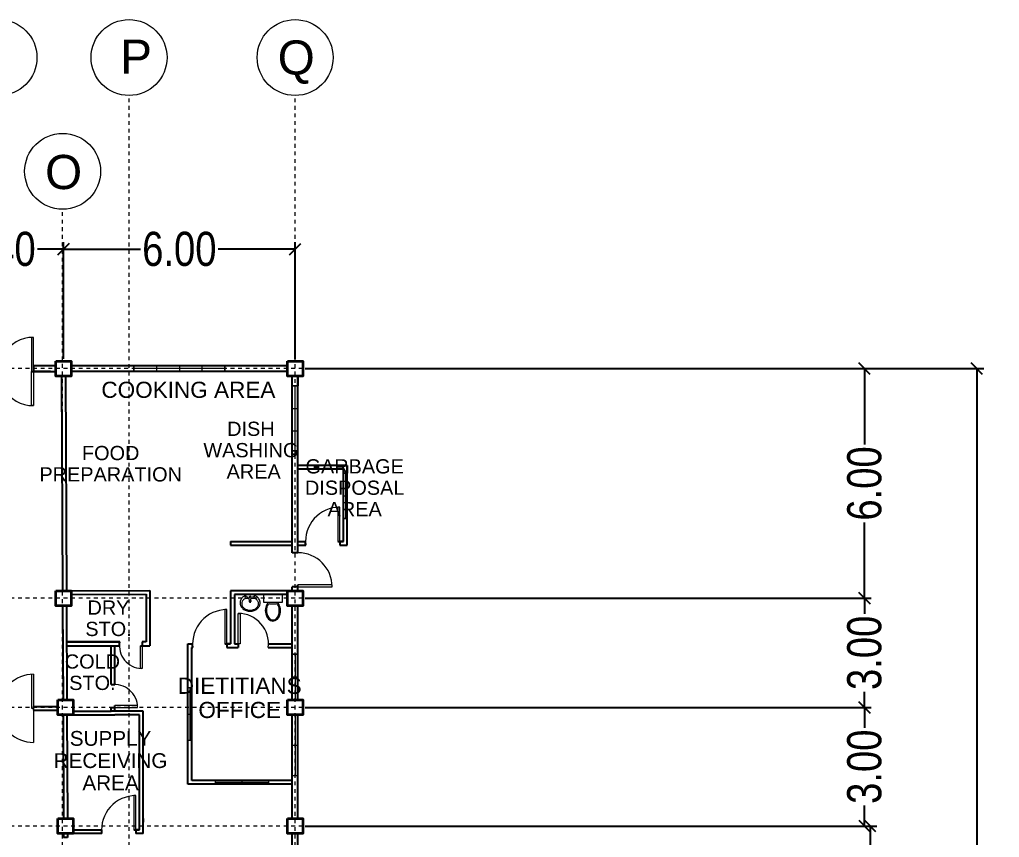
# Model space of a CAD drawing. Header units: millimetres. Extents: x 63005 to 126950, y 36019 to 74749.
# Drawn here: x 63102.89 to 63128.7, y 36329.27 to 36350.82 of the extents above; entities that cross this region are included whole.
import ezdxf

# ---------------------------------------------------------------- set-up
doc = ezdxf.new("R2010")
doc.units = ezdxf.units.MM
doc.header["$LTSCALE"] = 0.04
doc.linetypes.add('PHANTOM', pattern=[2.5, 1.25, -0.25, 0.25, -0.25, 0.25, -0.25])
doc.styles.get("Standard").update_dxf_attribs({"font": 'arial.ttf', "width": 0.8})
doc.styles.add('SWISSLT175', font='swissl.ttf', dxfattribs={"height": 0.175})
doc.dimstyles.new('dimension', dxfattribs={"dimtxt": 0.9, "dimasz": 0.3, "dimexe": 0.18, "dimexo": 0.0625, "dimgap": 0.09, "dimtad": 0, "dimzin": 0, "dimdsep": 46, "dimtxsty": 'Standard', "dimblk": 'OBLIQUE', "dimcen": 0.09, "dimclrd": 256, "dimclre": 256, "dimclrt": 256, "dimadec": 0, "dimazin": 0, "dimtfac": 1, "dimtofl": 0, "dimtmove": 0, "dimatfit": 3, "dimldrblk": 'OBLIQUE', "dimfxl": 1, "dimtolj": 1, "dimtzin": 0, "dimarcsym": 0})

# ---------------------------------------------------------------- blocks, each defined once
blk = doc.blocks.new('_Oblique')
at = {"color": 0, "linetype": 'ByBlock', "lineweight": -2}
blk.add_line((-0.5, -0.5), (0.5, 0.5), dxfattribs=at)
blk = doc.blocks.new('*D89')
at = {"lineweight": -2, "transparency": 16777216}
for p, q in [((63110.41, 36341.624), (63125.326, 36341.624)), ((63125.146, 36341.624), (63125.146, 36339.624)), ((63125.146, 36335.574), (63125.146, 36337.573)), ((63110.41, 36335.574), (63125.326, 36335.574))]:
    blk.add_line(p, q, dxfattribs=at)
at = {"layer": 'Defpoints', "color": 0, "lineweight": 25, "transparency": 16777216}
for p in [(63110.348, 36341.624), (63110.348, 36335.574), (63125.146, 36335.574)]:
    blk.add_point(p, dxfattribs=at)
at = {"lineweight": -2, "transparency": 16777216, "xscale": 0.3, "yscale": 0.3, "zscale": 0.3}
for p, rotation in [((63125.146, 36341.624), 90), ((63125.146, 36335.574), 270)]:
    blk.add_blockref('_Oblique', p, dxfattribs=dict(at, rotation=rotation))
at = {"lineweight": 5, "transparency": 16777216, "insert": (63125.146, 36338.599), "char_height": 0.9, "attachment_point": 5, "rotation": 90}
blk.add_mtext('\\A1;6.00', dxfattribs=at)
blk = doc.blocks.new('*D90')
at = {"lineweight": -2, "transparency": 16777216}
for p, q in [((63110.41, 36335.574), (63125.326, 36335.574)), ((63125.146, 36335.574), (63125.146, 36335.16)), ((63125.146, 36332.699), (63125.146, 36333.113)), ((63110.41, 36332.699), (63125.326, 36332.699))]:
    blk.add_line(p, q, dxfattribs=at)
at = {"layer": 'Defpoints', "color": 0, "lineweight": 25, "transparency": 16777216}
for p in [(63110.348, 36335.574), (63110.348, 36332.699), (63125.146, 36332.699)]:
    blk.add_point(p, dxfattribs=at)
at = {"lineweight": -2, "transparency": 16777216, "xscale": 0.3, "yscale": 0.3, "zscale": 0.3}
for p, rotation in [((63125.146, 36335.574), 90), ((63125.146, 36332.699), 270)]:
    blk.add_blockref('_Oblique', p, dxfattribs=dict(at, rotation=rotation))
at = {"lineweight": 5, "transparency": 16777216, "insert": (63125.146, 36334.136), "char_height": 0.9, "attachment_point": 5, "rotation": 90}
blk.add_mtext('\\A1;3.00', dxfattribs=at)
blk = doc.blocks.new('*D91')
at = {"lineweight": -2, "transparency": 16777216}
for p, q in [((63110.41, 36332.699), (63125.326, 36332.699)), ((63125.146, 36332.699), (63125.146, 36332.16)), ((63125.146, 36329.574), (63125.146, 36330.113)), ((63110.41, 36329.574), (63125.326, 36329.574))]:
    blk.add_line(p, q, dxfattribs=at)
at = {"layer": 'Defpoints', "color": 0, "lineweight": 25, "transparency": 16777216}
for p in [(63110.348, 36332.699), (63110.348, 36329.574), (63125.146, 36329.574)]:
    blk.add_point(p, dxfattribs=at)
at = {"lineweight": -2, "transparency": 16777216, "xscale": 0.3, "yscale": 0.3, "zscale": 0.3}
for p, rotation in [((63125.146, 36332.699), 90), ((63125.146, 36329.574), 270)]:
    blk.add_blockref('_Oblique', p, dxfattribs=dict(at, rotation=rotation))
at = {"lineweight": 5, "transparency": 16777216, "insert": (63125.146, 36331.136), "char_height": 0.9, "attachment_point": 5, "rotation": 90}
blk.add_mtext('\\A1;3.00', dxfattribs=at)
blk = doc.blocks.new('*D92')
at = {"lineweight": -2, "transparency": 16777216}
for p, q in [((63110.41, 36329.574), (63125.476, 36329.574)), ((63125.296, 36329.574), (63125.296, 36327.599)), ((63125.296, 36323.574), (63125.296, 36325.548)), ((63122.41, 36323.574), (63125.476, 36323.574))]:
    blk.add_line(p, q, dxfattribs=at)
at = {"layer": 'Defpoints', "color": 0, "lineweight": 25, "transparency": 16777216}
for p in [(63110.348, 36329.574), (63122.348, 36323.574), (63125.296, 36323.574)]:
    blk.add_point(p, dxfattribs=at)
at = {"lineweight": -2, "transparency": 16777216, "xscale": 0.3, "yscale": 0.3, "zscale": 0.3}
for p, rotation in [((63125.296, 36329.574), 90), ((63125.296, 36323.574), 270)]:
    blk.add_blockref('_Oblique', p, dxfattribs=dict(at, rotation=rotation))
at = {"lineweight": 5, "transparency": 16777216, "insert": (63125.296, 36326.574), "char_height": 0.9, "attachment_point": 5, "rotation": 90}
blk.add_mtext('\\A1;6.00', dxfattribs=at)
blk = doc.blocks.new('*D98')
at = {"lineweight": -2, "transparency": 16777216}
for p, q in [((63110.41, 36341.624), (63128.29, 36341.624)), ((63128.11, 36341.624), (63128.11, 36322.553)), ((63128.11, 36300.846), (63128.11, 36319.917)), ((63110.41, 36300.846), (63128.29, 36300.846))]:
    blk.add_line(p, q, dxfattribs=at)
at = {"layer": 'Defpoints', "color": 0, "lineweight": 25, "transparency": 16777216}
for p in [(63110.348, 36341.624), (63110.348, 36300.846), (63128.11, 36300.846)]:
    blk.add_point(p, dxfattribs=at)
at = {"lineweight": -2, "transparency": 16777216, "xscale": 0.3, "yscale": 0.3, "zscale": 0.3}
for p, rotation in [((63128.11, 36341.624), 90), ((63128.11, 36300.846), 270)]:
    blk.add_blockref('_Oblique', p, dxfattribs=dict(at, rotation=rotation))
at = {"lineweight": 5, "transparency": 16777216, "insert": (63128.11, 36321.235), "char_height": 0.9, "attachment_point": 5, "rotation": 90}
blk.add_mtext('\\A1;40.80', dxfattribs=at)
blk = doc.blocks.new('*D107')
at = {"lineweight": -2, "transparency": 16777216}
for p, q in [((63100.623, 36341.886), (63100.623, 36344.954)), ((63100.623, 36344.774), (63101.311, 36344.774)), ((63104.048, 36344.774), (63103.359, 36344.774)), ((63104.048, 36341.886), (63104.048, 36344.954))]:
    blk.add_line(p, q, dxfattribs=at)
at = {"layer": 'Defpoints', "color": 0, "lineweight": 25, "transparency": 16777216}
for p in [(63104.048, 36344.774), (63100.623, 36341.824), (63104.048, 36341.824)]:
    blk.add_point(p, dxfattribs=at)
at = {"lineweight": -2, "transparency": 16777216, "xscale": 0.3, "yscale": 0.3, "zscale": 0.3, "rotation": 180}
blk.add_blockref('_Oblique', (63100.623, 36344.774), dxfattribs=at)
at = {"lineweight": -2, "transparency": 16777216, "xscale": 0.3, "yscale": 0.3, "zscale": 0.3}
blk.add_blockref('_Oblique', (63104.048, 36344.774), dxfattribs=at)
at = {"lineweight": 5, "transparency": 16777216, "insert": (63102.335, 36344.774), "char_height": 0.9, "attachment_point": 5}
blk.add_mtext('\\A1;3.40', dxfattribs=at)
blk = doc.blocks.new('*D108')
at = {"lineweight": -2, "transparency": 16777216}
for p, q in [((63104.048, 36341.886), (63104.048, 36344.954)), ((63104.048, 36344.774), (63106.072, 36344.774)), ((63110.148, 36344.774), (63108.123, 36344.774)), ((63110.148, 36341.886), (63110.148, 36344.954))]:
    blk.add_line(p, q, dxfattribs=at)
at = {"layer": 'Defpoints', "color": 0, "lineweight": 25, "transparency": 16777216}
for p in [(63110.148, 36344.774), (63104.048, 36341.824), (63110.148, 36341.824)]:
    blk.add_point(p, dxfattribs=at)
at = {"lineweight": -2, "transparency": 16777216, "xscale": 0.3, "yscale": 0.3, "zscale": 0.3, "rotation": 180}
blk.add_blockref('_Oblique', (63104.048, 36344.774), dxfattribs=at)
at = {"lineweight": -2, "transparency": 16777216, "xscale": 0.3, "yscale": 0.3, "zscale": 0.3}
blk.add_blockref('_Oblique', (63110.148, 36344.774), dxfattribs=at)
at = {"lineweight": 5, "transparency": 16777216, "insert": (63107.098, 36344.774), "char_height": 0.9, "attachment_point": 5}
blk.add_mtext('\\A1;6.00', dxfattribs=at)

msp = doc.modelspace()

# ---------------------------------------------------------------- linework, layer by layer
at = {"color": 0, "linetype": 'PHANTOM', "lineweight": 5, "transparency": 33554495}
for p, q in [((63105.773, 36300.646), (63105.773, 36348.821)), ((63110.148, 36300.646), (63110.148, 36348.821)), ((63104.023, 36312.648), (63104.023, 36345.823)), ((63110.348, 36341.624), (63040.973, 36341.621)), ((63110.348, 36335.574), (63040.973, 36335.571)), ((63110.348, 36332.699), (63040.972, 36332.696)), ((63110.348, 36329.574), (63040.973, 36329.571))]:
    msp.add_line(p, q, dxfattribs=at)
at = {"color": 1, "lineweight": 13}
for p, q in [((63103.253, 36342.449), (63103.203, 36342.449)), ((63103.203, 36342.449), (63103.203, 36341.549)), ((63103.253, 36341.549), (63103.253, 36342.449)), ((63103.203, 36340.649), (63103.203, 36341.549)), ((63103.203, 36341.549), (63103.253, 36341.549)), ((63103.203, 36341.549), (63103.253, 36341.549)), ((63103.253, 36341.599), (63103.253, 36341.499)), ((63103.253, 36341.549), (63103.253, 36340.649)), ((63103.253, 36341.499), (63103.253, 36340.649)), ((63103.253, 36340.649), (63103.203, 36340.649)), ((63111.323, 36337.974), (63111.273, 36337.974)), ((63111.273, 36337.974), (63111.273, 36337.074)), ((63111.323, 36337.074), (63111.323, 36337.974)), ((63111.123, 36335.924), (63110.223, 36335.924)), ((63110.223, 36335.874), (63111.123, 36335.874)), ((63111.123, 36335.874), (63111.123, 36335.924)), ((63108.348, 36335.274), (63108.298, 36335.274)), ((63108.298, 36335.274), (63108.298, 36334.374)), ((63108.348, 36334.374), (63108.348, 36335.274)), ((63108.648, 36334.374), (63108.648, 36335.174)), ((63108.648, 36335.174), (63108.698, 36335.174)), ((63108.698, 36335.174), (63108.698, 36334.374)), ((63106.123, 36334.324), (63106.073, 36334.324)), ((63106.073, 36333.724), (63106.073, 36334.324)), ((63106.123, 36334.324), (63106.123, 36333.724)), ((63108.698, 36334.374), (63108.648, 36334.374)), ((63106.123, 36333.724), (63106.073, 36333.724)), ((63103.21, 36332.674), (63103.21, 36333.574)), ((63103.26, 36333.574), (63103.26, 36332.674)), ((63103.26, 36332.674), (63103.21, 36332.674)), ((63103.26, 36332.624), (63103.26, 36332.724)), ((63103.26, 36332.674), (63103.26, 36331.774)), ((63105.998, 36332.749), (63105.398, 36332.749)), ((63105.398, 36332.699), (63105.998, 36332.699)), ((63105.998, 36332.699), (63105.998, 36332.749)), ((63105.948, 36330.374), (63105.898, 36330.374)), ((63105.898, 36330.374), (63105.898, 36329.474)), ((63105.948, 36329.474), (63105.948, 36330.374)), ((63105.948, 36329.474), (63105.898, 36329.474))]:
    msp.add_line(p, q, dxfattribs=at)
at = {"color": 4, "lineweight": 25}
for p, q in [((63103.703, 36341.699), (63103.253, 36341.699)), ((63103.848, 36341.699), (63103.253, 36341.699)), ((63103.253, 36341.699), (63103.253, 36341.549)), ((63109.948, 36341.699), (63104.248, 36341.699)), ((63103.203, 36341.549), (63103.848, 36341.549)), ((63103.703, 36341.549), (63103.253, 36341.549)), ((63103.998, 36341.423), (63104.022, 36335.774)), ((63104.098, 36341.424), (63104.122, 36335.774)), ((63109.948, 36341.549), (63104.248, 36341.549)), ((63110.073, 36336.774), (63110.073, 36341.424)), ((63110.223, 36336.774), (63110.223, 36341.424)), ((63110.223, 36341.424), (63110.223, 36341.174)), ((63111.523, 36339.074), (63110.223, 36339.074)), ((63111.523, 36336.974), (63111.523, 36339.074)), ((63111.423, 36338.974), (63110.223, 36338.974)), ((63111.423, 36337.074), (63111.423, 36338.974)), ((63108.448, 36337.074), (63110.073, 36337.074)), ((63108.448, 36337.074), (63108.448, 36336.974)), ((63108.448, 36336.974), (63110.073, 36336.974)), ((63110.223, 36337.074), (63110.423, 36337.074)), ((63110.223, 36336.974), (63110.428, 36336.974)), ((63110.423, 36336.974), (63110.423, 36337.074)), ((63111.273, 36337.074), (63111.423, 36337.074)), ((63111.423, 36337.074), (63111.323, 36337.074)), ((63111.323, 36337.074), (63111.323, 36336.974)), ((63111.323, 36336.974), (63111.523, 36336.974)), ((63110.223, 36336.774), (63110.073, 36336.774)), ((63104.122, 36335.774), (63106.323, 36335.782)), ((63104.248, 36335.674), (63106.223, 36335.683)), ((63106.223, 36335.683), (63106.223, 36334.424)), ((63106.323, 36335.782), (63106.323, 36334.324)), ((63109.948, 36335.774), (63108.448, 36335.774)), ((63108.448, 36335.774), (63108.448, 36334.374)), ((63109.948, 36335.674), (63108.548, 36335.674)), ((63108.548, 36335.674), (63108.548, 36334.374)), ((63110.073, 36335.774), (63110.073, 36335.874)), ((63110.223, 36335.874), (63110.073, 36335.874)), ((63110.223, 36335.774), (63110.223, 36335.924)), ((63104.024, 36335.374), (63104.034, 36332.899)), ((63104.124, 36335.374), (63104.134, 36332.899)), ((63104.124, 36335.374), (63104.128, 36334.424)), ((63110.073, 36332.899), (63110.073, 36335.374)), ((63110.223, 36332.899), (63110.223, 36335.374)), ((63104.128, 36334.424), (63105.53, 36334.424)), ((63105.53, 36334.424), (63104.128, 36334.424)), ((63105.523, 36334.324), (63105.523, 36334.424)), ((63106.223, 36334.424), (63106.123, 36334.424)), ((63106.223, 36334.424), (63106.123, 36334.424)), ((63106.123, 36334.424), (63106.123, 36334.324)), ((63104.128, 36334.324), (63105.523, 36334.324)), ((63105.298, 36333.299), (63105.298, 36334.324)), ((63105.398, 36333.299), (63105.398, 36334.324)), ((63106.073, 36334.324), (63106.323, 36334.324)), ((63107.323, 36330.674), (63107.323, 36334.374)), ((63107.323, 36334.374), (63107.448, 36334.374)), ((63107.423, 36330.774), (63107.423, 36334.274)), ((63107.423, 36334.274), (63107.453, 36334.274)), ((63107.423, 36334.274), (63107.453, 36334.274)), ((63107.448, 36334.274), (63107.448, 36334.374)), ((63108.448, 36334.374), (63108.348, 36334.374)), ((63108.348, 36334.374), (63108.348, 36334.274)), ((63108.348, 36334.274), (63108.648, 36334.274)), ((63108.548, 36334.374), (63108.648, 36334.374)), ((63108.648, 36334.374), (63108.648, 36334.274)), ((63109.441, 36334.274), (63110.073, 36334.274)), ((63109.448, 36334.374), (63110.073, 36334.374)), ((63105.298, 36333.299), (63105.398, 36333.299)), ((63103.26, 36332.724), (63103.898, 36332.724)), ((63103.26, 36332.624), (63103.898, 36332.624)), ((63104.298, 36332.599), (63105.298, 36332.599)), ((63105.298, 36332.599), (63105.298, 36332.699)), ((63105.298, 36332.599), (63105.298, 36332.699)), ((63105.298, 36332.699), (63105.398, 36332.699)), ((63105.398, 36332.599), (63105.298, 36332.599)), ((63105.398, 36332.599), (63105.398, 36332.749)), ((63106.148, 36332.599), (63105.398, 36332.599)), ((63106.148, 36329.374), (63106.148, 36332.599)), ((63104.036, 36332.499), (63104.048, 36329.773)), ((63104.136, 36332.499), (63104.137, 36332.349)), ((63104.136, 36332.499), (63104.148, 36329.774)), ((63104.298, 36332.499), (63105.398, 36332.499)), ((63106.048, 36332.499), (63105.398, 36332.499)), ((63106.048, 36329.474), (63106.048, 36332.499)), ((63110.073, 36329.774), (63110.073, 36332.499)), ((63110.223, 36329.774), (63110.223, 36332.499)), ((63110.073, 36330.774), (63107.423, 36330.774)), ((63110.073, 36330.674), (63107.323, 36330.674)), ((63110.073, 36329.774), (63110.073, 36330.724)), ((63104.048, 36329.374), (63104.048, 36329.274)), ((63104.148, 36329.274), (63104.048, 36329.274)), ((63104.148, 36329.374), (63104.148, 36329.274)), ((63104.298, 36329.474), (63105.048, 36329.474)), ((63105.053, 36329.374), (63104.298, 36329.374)), ((63105.048, 36329.474), (63105.048, 36329.374)), ((63106.048, 36329.474), (63105.948, 36329.474)), ((63105.948, 36329.474), (63105.948, 36329.374)), ((63106.148, 36329.374), (63105.948, 36329.374)), ((63110.073, 36323.774), (63110.073, 36329.374)), ((63110.073, 36329.224), (63110.073, 36329.374)), ((63110.223, 36323.774), (63110.223, 36329.374)), ((63110.223, 36329.274), (63110.223, 36329.374))]:
    msp.add_line(p, q, dxfattribs=at)
at = {"color": 0, "lineweight": 9}
for p, q in [((63107.098, 36341.699), (63105.898, 36341.699)), ((63105.898, 36341.699), (63105.898, 36341.549)), ((63108.298, 36341.624), (63105.898, 36341.624)), ((63106.498, 36341.699), (63106.498, 36341.549)), ((63107.098, 36341.699), (63107.098, 36341.549)), ((63107.698, 36341.549), (63107.698, 36341.699)), ((63108.298, 36341.549), (63108.298, 36341.699)), ((63107.098, 36341.549), (63108.298, 36341.549)), ((63110.223, 36341.174), (63110.073, 36341.174)), ((63110.073, 36341.174), (63110.073, 36340.574)), ((63110.148, 36339.374), (63110.148, 36341.174)), ((63110.073, 36340.574), (63110.223, 36340.574)), ((63110.223, 36340.574), (63110.223, 36339.974)), ((63110.223, 36339.974), (63110.073, 36339.974)), ((63110.073, 36339.974), (63110.073, 36339.374)), ((63110.073, 36339.374), (63110.223, 36339.374)), ((63111.523, 36338.874), (63111.423, 36338.874)), ((63111.423, 36338.874), (63111.423, 36337.674)), ((63111.473, 36338.874), (63111.473, 36337.674)), ((63111.423, 36338.274), (63111.523, 36338.274)), ((63111.423, 36337.674), (63111.523, 36337.674)), ((63110.223, 36334.099), (63110.073, 36334.099)), ((63110.148, 36334.099), (63110.148, 36332.899)), ((63110.223, 36332.899), (63110.223, 36334.099)), ((63110.223, 36333.499), (63110.073, 36333.499)), ((63107.323, 36332.524), (63107.323, 36333.224)), ((63107.323, 36333.224), (63107.423, 36333.224)), ((63107.373, 36333.224), (63107.373, 36331.824)), ((63107.423, 36333.224), (63107.423, 36331.824)), ((63107.323, 36332.524), (63107.423, 36332.524)), ((63110.148, 36332.499), (63110.148, 36330.899)), ((63110.223, 36332.499), (63110.223, 36330.899)), ((63107.423, 36331.824), (63107.323, 36331.824)), ((63110.223, 36331.699), (63110.073, 36331.699)), ((63108.048, 36330.674), (63108.048, 36330.774)), ((63108.748, 36330.774), (63109.448, 36330.774)), ((63108.748, 36330.774), (63108.748, 36330.674)), ((63109.448, 36330.774), (63109.448, 36330.674)), ((63110.223, 36330.899), (63110.073, 36330.899)), ((63109.448, 36330.724), (63108.048, 36330.724)), ((63109.448, 36330.674), (63108.048, 36330.674))]:
    msp.add_line(p, q, dxfattribs=at)
at = {"color": 0, "lineweight": -2}
for p, q in [((63111.523, 36339.074), (63111.523, 36338.874)), ((63110.428, 36336.974), (63110.423, 36336.974)), ((63106.223, 36335.782), (63106.223, 36335.782)), ((63107.453, 36334.274), (63107.448, 36334.274)), ((63108.298, 36334.374), (63108.448, 36334.374)), ((63105.298, 36333.44), (63105.298, 36333.449)), ((63104.036, 36332.499), (63104.036, 36332.399)), ((63106.148, 36329.774), (63106.148, 36329.674)), ((63105.898, 36329.474), (63106.048, 36329.474))]:
    msp.add_line(p, q, dxfattribs=at)
at = {"lineweight": 9}
for p, q in [((63109.313, 36335.674), (63109.313, 36335.474)), ((63109.813, 36335.674), (63109.313, 36335.674)), ((63109.813, 36335.474), (63109.813, 36335.674)), ((63108.948, 36335.476), (63108.935, 36335.598)), ((63108.977, 36335.476), (63108.99, 36335.598)), ((63109.313, 36335.474), (63109.813, 36335.474)), ((63109.472, 36335.424), (63109.653, 36335.424))]:
    msp.add_line(p, q, dxfattribs=at)
at = {"color": 4, "lineweight": 35}
for points in [[(63103.848, 36341.824), (63104.248, 36341.824), (63104.248, 36341.424), (63103.848, 36341.424)], [(63109.948, 36341.824), (63110.348, 36341.824), (63110.348, 36341.424), (63109.948, 36341.424)], [(63103.848, 36335.774), (63104.248, 36335.774), (63104.248, 36335.374), (63103.848, 36335.374)], [(63109.948, 36335.774), (63110.348, 36335.774), (63110.348, 36335.374), (63109.948, 36335.374)], [(63103.898, 36332.899), (63104.298, 36332.899), (63104.298, 36332.499), (63103.898, 36332.499)], [(63109.948, 36332.899), (63110.348, 36332.899), (63110.348, 36332.499), (63109.948, 36332.499)], [(63103.898, 36329.774), (63104.298, 36329.774), (63104.298, 36329.374), (63103.898, 36329.374)], [(63109.948, 36329.774), (63110.348, 36329.774), (63110.348, 36329.374), (63109.948, 36329.374)]]:
    msp.add_lwpolyline(points, close=True, dxfattribs=at)
at = {"lineweight": 9}
for points in [[(63105.898, 36341.699), (63108.298, 36341.699), (63108.298, 36341.549), (63105.898, 36341.549)], [(63110.073, 36341.174), (63110.223, 36341.174), (63110.223, 36339.374), (63110.073, 36339.374)], [(63111.423, 36338.874), (63111.523, 36338.874), (63111.523, 36337.674), (63111.423, 36337.674)], [(63110.073, 36334.099), (63110.223, 36334.099), (63110.223, 36332.899), (63110.073, 36332.899)], [(63107.323, 36333.224), (63107.423, 36333.224), (63107.423, 36331.824), (63107.323, 36331.824)], [(63110.073, 36332.499), (63110.223, 36332.499), (63110.223, 36330.899), (63110.073, 36330.899)], [(63108.048, 36330.774), (63109.448, 36330.774), (63109.448, 36330.674), (63108.048, 36330.674)]]:
    msp.add_lwpolyline(points, close=True, dxfattribs=at)
msp.add_lwpolyline([(63108.698, 36335.453, 0.11576), (63108.717, 36335.37, 0.104047), (63108.775, 36335.296, 0.090875), (63108.859, 36335.249, 0.083344), (63108.963, 36335.232, 0.083344), (63109.066, 36335.249, 0.090875), (63109.15, 36335.296, 0.104047), (63109.208, 36335.37, 0.11576), (63109.228, 36335.453, 0.11576), (63109.208, 36335.535, 0.104047), (63109.15, 36335.609, 0.090875), (63109.066, 36335.656, 0.083344), (63108.963, 36335.674, 0.083344), (63108.859, 36335.656, 0.090875), (63108.775, 36335.609, 0.104047), (63108.717, 36335.535, 0.11576)], format="xyb", close=True, dxfattribs=at)
for points in [[(63108.74, 36335.432, 0.124838), (63108.756, 36335.369, 0.105788), (63108.805, 36335.311, 0.086697), (63108.875, 36335.275, 0.076776), (63108.963, 36335.262, 0.076776), (63109.05, 36335.275, 0.086697), (63109.12, 36335.311, 0.105788), (63109.169, 36335.369, 0.124838), (63109.185, 36335.432, 0.124838), (63109.169, 36335.494, 0.105788), (63109.12, 36335.552, 0.040067), (63109.089, 36335.572), (63108.987, 36335.572, 0.040067)], [(63108.938, 36335.572), (63108.836, 36335.572, 0.040067), (63108.805, 36335.552, 0.105788), (63108.756, 36335.494, 0.124838), (63108.74, 36335.432, 0.124838)]]:
    msp.add_lwpolyline(points, format="xyb", dxfattribs=at)
at = {"color": 0, "lineweight": 5, "transparency": 33554687}
for centre in [(63102.348, 36349.821), (63105.773, 36349.821), (63110.148, 36349.821), (63104.023, 36346.823)]:
    msp.add_circle(centre, 1, dxfattribs=at)
at = {"lineweight": 9}
for centre, radius in [((63108.861, 36335.601), 0.0255), ((63108.963, 36335.607), 0.0095), ((63109.064, 36335.601), 0.0255)]:
    msp.add_circle(centre, radius, dxfattribs=at)
at = {"color": 1, "lineweight": 13}
for centre, radius, start, end in [((63103.253, 36341.549), 0.9, 90, 270.0009), ((63111.323, 36337.074), 0.9, 90, 186.3794), ((63110.223, 36335.874), 0.9, 0, 90), ((63108.348, 36334.374), 0.9, 90, 186.3794), ((63108.648, 36334.374), 0.8, 352.8192, 90), ((63106.123, 36334.324), 0.601, 170.4143, 267.6141), ((63103.26, 36332.674), 0.9, 90, 270), ((63105.398, 36332.699), 0.6, 0, 99.5941), ((63105.948, 36329.474), 0.9, 90, 186.3794)]:
    msp.add_arc(centre, radius, start, end, dxfattribs=at)
at = {"lineweight": 9}
for centre, radius, start, end in [((63108.963, 36335.601), 0.028, 353.7545, 186.2455), ((63108.963, 36335.499), 0.025, 138.7978, 233.6932), ((63108.963, 36335.569), 0.0948, 261.2026, 278.7974), ((63108.963, 36335.499), 0.025, 251.3793, 288.6207), ((63108.963, 36335.499), 0.025, 306.3068, 41.2022), ((63109.472, 36335.374), 0.05, 90, 151.8499), ((63109.653, 36335.374), 0.05, 28.0084, 90)]:
    msp.add_arc(centre, radius, start, end, dxfattribs=at)
at = {"color": 4, "lineweight": 20}
msp.add_ellipse((63109.563, 36335.249), major_axis=(0, 0.275), ratio=0.727273, start_param=0.612555, end_param=5.670631, dxfattribs=at)
msp.add_open_spline([(63109.428, 36335.397), (63109.419, 36335.381), (63109.412, 36335.363), (63109.385, 36335.272), (63109.39, 36335.184), (63109.448, 36335.053), (63109.498, 36335.011), (63109.596, 36334.998), (63109.648, 36335.024), (63109.722, 36335.135), (63109.74, 36335.219), (63109.724, 36335.333), (63109.713, 36335.368), (63109.697, 36335.397)], degree=3, knots=[0.937253, 0.937253, 0.937253, 0.937253, 1.185372, 1.185372, 2.113864, 2.113864, 3.042356, 3.042356, 3.970847, 3.970847, 4.899339, 4.899339, 5.346062, 5.346062, 5.346062, 5.346062], dxfattribs=at)

# ---------------------------------------------------------------- texts
at = {"color": 0, "lineweight": 5, "transparency": 33554687}
for s, p in [('P', (63105.54, 36349.393)), ('Q', (63109.689, 36349.372)), ('O', (63103.561, 36346.355))]:
    msp.add_text(s, height=0.9, dxfattribs=at).set_placement(p)
at = {"color": 0, "lineweight": -2, "ltscale": 0.4, "attachment_point": 5, "line_spacing_factor": 0.9, "style": 'SWISSLT175'}
for s, insert, char_height in [('COOKING AREA', (63107.336, 36341.064), 0.425), ('DISH \\PWASHING\\P AREA', (63108.983, 36339.477), 0.375), ('FOOD \\PPREPARATION', (63105.289, 36339.117), 0.375), ('GARBAGE^JDISPOSAL^JAREA', (63111.717, 36338.487), 0.375), ('DRY\\PSTO.', (63105.232, 36335.045), 0.375), ('COLD\\PSTO.', (63104.808, 36333.624), 0.375), ('DIETITIANS \\POFFICE', (63108.688, 36332.947), 0.425), ('SUPPLY^JRECEIVING^JAREA', (63105.286, 36331.297), 0.39)]:
    msp.add_mtext(s, dxfattribs=dict(at, insert=insert, char_height=char_height))

# ---------------------------------------------------------------- dimensions: what is measured, and where the dimension line sits
at = {"color": 0, "lineweight": 5, "transparency": 33554559}
dim = msp.add_linear_dim(base=(63104.048, 36344.774), p1=(63100.623, 36341.824), p2=(63104.048, 36341.824), text='3.40', dimstyle='dimension', dxfattribs=at)
dim.commit()
dim.dimension.update_dxf_attribs({"geometry": '*D107', "text_midpoint": (63102.335, 36344.774)})
dim = msp.add_linear_dim(base=(63110.148, 36344.774), p1=(63104.048, 36341.824), p2=(63110.148, 36341.824), text='6.00', dimstyle='dimension', override={"dimtmove": 1}, dxfattribs=at)
dim.commit()
dim.dimension.update_dxf_attribs({"geometry": '*D108', "text_midpoint": (63107.098, 36344.774)})
for base, p2, text, picture, middle in [((63125.146, 36335.574), (63110.348, 36335.574), '6.00', '*D89', (63125.146, 36338.599)), ((63128.11, 36300.846), (63110.348, 36300.846), '40.80', '*D98', (63128.11, 36321.235))]:
    dim = msp.add_linear_dim(base=base, p1=(63110.348, 36341.624), p2=p2, angle=90, text=text, dimstyle='dimension', dxfattribs=at)
    dim.commit()
    dim.dimension.update_dxf_attribs({"geometry": picture, "text_midpoint": middle})
for base, p1, p2, picture, middle in [((63125.146, 36332.699), (63110.348, 36335.574), (63110.348, 36332.699), '*D90', (63125.146, 36334.136)), ((63125.146, 36329.574), (63110.348, 36332.699), (63110.348, 36329.574), '*D91', (63125.146, 36331.136))]:
    dim = msp.add_linear_dim(base=base, p1=p1, p2=p2, angle=90, text='3.00', dimstyle='dimension', override={"dimtmove": 1}, dxfattribs=at)
    dim.commit()
    dim.dimension.update_dxf_attribs({"geometry": picture, "text_midpoint": middle})
dim = msp.add_linear_dim(base=(63125.296, 36323.574), p1=(63110.348, 36329.574), p2=(63122.348, 36323.574), angle=90, dimstyle='dimension', override={"dimtmove": 1}, dxfattribs=at)
dim.commit()
dim.dimension.update_dxf_attribs({"geometry": '*D92', "text_midpoint": (63125.296, 36326.574)})

doc.saveas('drawing.dxf')
